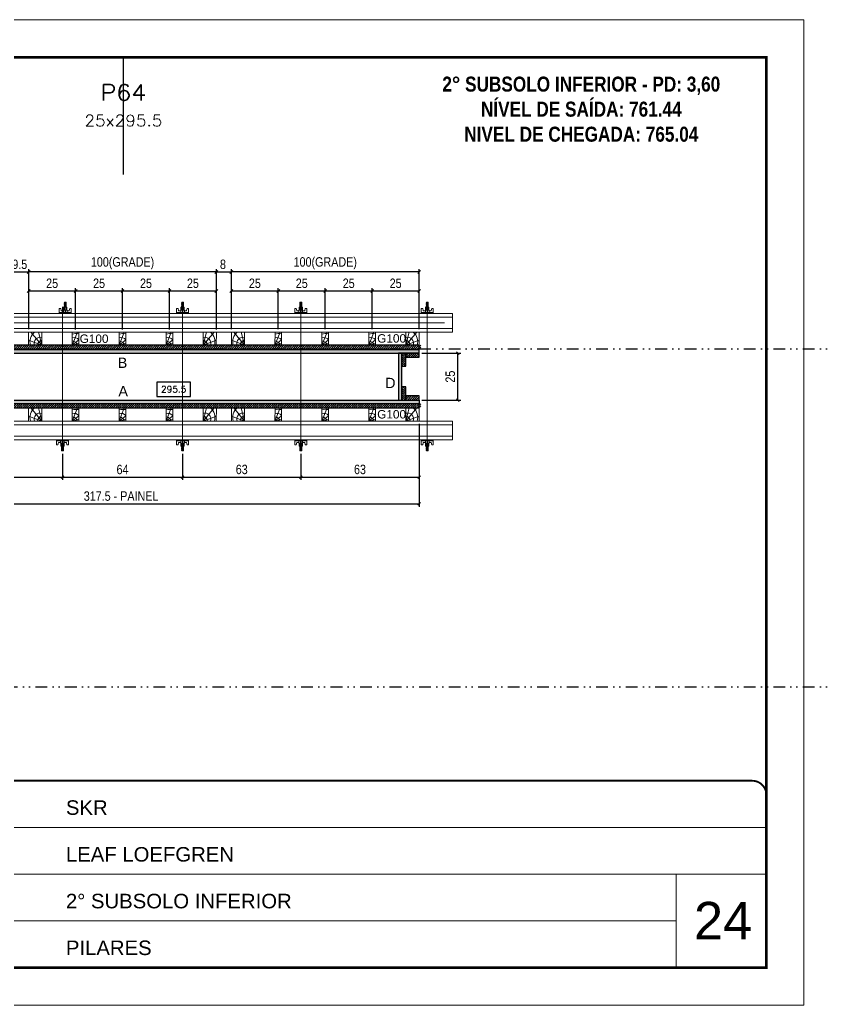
# Model space of a CAD drawing. Extents: x 13513 to 27878, y -21631 to 6985.
# Drawn here: x 19831 to 20691, y 192 to 1242 of the extents above; entities that cross this region are included whole.
import ezdxf
from ezdxf.enums import TextEntityAlignment as Align

# ---------------------------------------------------------------- set-up
doc = ezdxf.new("R2010")
doc.units = 0
for name, pattern in [('CONTINUO', [0]), ('DASHED', [0.75, 0.5, -0.25]), ('DIVIDE2', [0.625, 0.25, -0.125, 0, -0.125, 0, -0.125]), ('HIDDEN', [0.375, 0.25, -0.125])]:
    doc.linetypes.add(name, pattern=pattern)
for name, color, linetype, lineweight in [('CARIMBO', 255, 'Continuous', 9), ('Folhas', 255, 'Continuous', 9), ('Hachura', 251, 'Continuous', 9), ('Madeira', 126, 'Continuous', 18), ('Perfil Metálico', 224, 'Continuous', 18), ('SARRAFO DE PRESSAO', 251, 'DASHED', 9), ('Texto Seção', 7, 'Continuous', 15)]:
    doc.layers.add(name, color=color, linetype=linetype, lineweight=lineweight)
for name, color, linetype in [('CHAPA', 1, 'Continuous'), ('COTA', 241, 'Continuous'), ('NOMENCLATURA', 7, 'Continuous'), ('Nível', 160, 'Continuous'), ('SARRAFO', 251, 'Continuous'), ('Texto de Titulo', 7, 'Continuous'), ('Texto Qtd Sarr', 242, 'Continuous'), ('TEXTO_GERAL', 7, 'Continuous')]:
    doc.layers.add(name, color=color, linetype=linetype)
doc.styles.add('ARIAL', font='arial.ttf')
doc.styles.add('COTA TECNICA 2X', font='techl___.ttf', dxfattribs={"height": 10})
doc.styles.add('ROMANC', font='techb___.ttf', dxfattribs={"height": 2.5})
doc.styles.add('ROMANS', font='romans.shx')
doc.styles.add('SANSSERIF', font='sas_____.pfb')
doc.styles.add('Tecnologia', font='')
doc.styles.get('Tecnologia').set_extended_font_data('Forgotten Futurist')
doc.dimstyles.new('SECAO PILAR', dxfattribs={"dimtxt": 10, "dimasz": 3, "dimexe": 3, "dimexo": 3, "dimgap": 3, "dimtad": 1, "dimdec": 1, "dimlfac": 0.5, "dimzin": 12, "dimdsep": 46, "dimtxsty": 'COTA TECNICA 2X', "dimblk1": 'OBLIQUE', "dimblk2": 'OBLIQUE', "dimsah": 1, "dimcen": 0.9, "dimclrd": 256, "dimclre": 256, "dimclrt": 256, "dimadec": 1, "dimazin": 3, "dimtfac": 1, "dimtdec": 1, "dimtmove": 0, "dimatfit": 3, "dimfxl": 1, "dimtolj": 1, "dimtzin": 12, "dimarcsym": 0})
doc.dimstyles.new('SECÇÃO 2', dxfattribs={"dimtxt": 7, "dimasz": 6, "dimexe": 0.18, "dimexo": 2, "dimgap": -4, "dimtad": 3, "dimdec": 1, "dimlfac": 0.5, "dimzin": 12, "dimdsep": 46, "dimtxsty": 'ROMANS', "dimblk": 'ARCHTICK', "dimcen": 0.09, "dimse1": 1, "dimse2": 1, "dimsd1": 1, "dimsd2": 1, "dimclrd": 180, "dimclre": 5, "dimclrt": 1, "dimadec": 0, "dimazin": 3, "dimtfac": 1, "dimtdec": 1, "dimtofl": 0, "dimtmove": 0, "dimatfit": 3, "dimldrblk": 'ARCHTICK', "dimfxl": 1, "dimtolj": 1, "dimtzin": 0, "dimarcsym": 0})

# ---------------------------------------------------------------- blocks, each defined once
blk = doc.blocks.new('9999999999')
at = {"color": 30, "linetype": 'CONTINUO'}
for p, q in [((98564.6, 34230.2), (98564.6, 34429.4)), ((98564.6, 34379.6), (99584, 34379.6)), ((98564.6, 34329.8), (99488, 34329.8)), ((99584, 34329.8), (99488, 34329.8)), ((99488, 34329.8), (99488, 34230.2)), ((98564.6, 34280), (99488, 34280))]:
    blk.add_line(p, q, dxfattribs=at)
at = {"color": 30, "linetype": 'CONTINUO', "const_width": 2}
blk.add_lwpolyline([(99584, 34230.2), (99584, 34414.4, 0.414214), (99569, 34429.4), (98229, 34429.4, 0.414214), (98214, 34414.4), (98214, 34245.2, 0.414214), (98229, 34230.2), (99584, 34230.2)], format="xyb", dxfattribs=at)
at = {"layer": 'Folhas'}
blk.add_lwpolyline([(98139, 34190.2), (99624, 34190.2), (99624, 35240.2), (98139, 35240.2)], close=True, dxfattribs=at)
at = {"layer": 'Folhas', "color": 30, "const_width": 3}
blk.add_lwpolyline([(98214, 34230.2), (99584, 34230.2), (99584, 35200.2), (98214, 35200.2)], close=True, dxfattribs=at)
at = {"color": 7, "linetype": 'Continuous', "ltscale": 5, "style": 'ARIAL'}
for s, height, p in [('SKR', 15.48, (98837.7, 34393.1)), ('LEAF LOEFGREN', 15.483, (98837.7, 34343.3)), ('2° SUBSOLO INFERIOR', 15.483, (98837.7, 34293.5)), ('NOVA SISTEMAS CONSTRUTIVOS', 11.059, (98263.2, 34267.2)), ('PILARES', 15.48, (98837.7, 34243.7))]:
    blk.add_text(s, height=height, dxfattribs=at).set_placement(p)
at = {"layer": 'Folhas', "color": 7, "style": 'Tecnologia', "width": 1.5}
for s, p in [('CLIENTE:', (98573.7, 34397.2)), ('OBRA:', (98573.7, 34347.3)), ('PAVIMENTO:', (98573.7, 34297.5)), ('PROJETO:', (98573.7, 34247.7))]:
    blk.add_text(s, height=14, dxfattribs=at).set_placement(p)
blk = doc.blocks.new('*D1558')
at = {"layer": 'COTA', "color": 180, "lineweight": -2, "transparency": 16777216}
for p, q in [((20013.5, 855.6), (19977.5, 855.6)), ((19977.5, 855.6), (19977.5, 840.6)), ((20013.5, 840.6), (20013.5, 855.6)), ((19977.5, 840.6), (20013.5, 840.6))]:
    blk.add_line(p, q, dxfattribs=at)
at = {"layer": 'Defpoints', "color": 0, "transparency": 16777216}
for p in [(19644, 836.6), (20235, 836.6), (20235, 836.6)]:
    blk.add_point(p, dxfattribs=at)
at = {"layer": 'COTA', "color": 1, "transparency": 16777216, "insert": (19995.5, 848.1), "char_height": 7, "attachment_point": 5, "style": 'ROMANS'}
blk.add_mtext('\\A1;295.5', dxfattribs=at)
blk = doc.blocks.new('_ArchTick')
at = {"color": 0, "linetype": 'ByBlock', "const_width": 0.15}
blk.add_lwpolyline([(-0.5, -0.5), (0.5, 0.5)], dxfattribs=at)
blk = doc.blocks.new('_Oblique')
at = {"color": 0, "linetype": 'ByBlock', "lineweight": -2}
blk.add_line((-0.5, -0.5), (0.5, 0.5), dxfattribs=at)
blk = doc.blocks.new('*D1559')
at = {"layer": 'COTA', "lineweight": -2, "transparency": 16777216}
for p, q in [((19622, 811.2), (19622, 723)), ((20257, 811.2), (20257, 723)), ((19622, 726), (20257, 726))]:
    blk.add_line(p, q, dxfattribs=at)
at = {"layer": 'Defpoints', "color": 0, "transparency": 16777216}
for p in [(19622, 814.2), (20257, 814.2), (20257, 726)]:
    blk.add_point(p, dxfattribs=at)
at = {"layer": 'COTA', "lineweight": -2, "transparency": 16777216, "xscale": 3, "yscale": 3, "zscale": 3, "rotation": 180}
blk.add_blockref('_Oblique', (19622, 726), dxfattribs=at)
at = {"layer": 'COTA', "lineweight": -2, "transparency": 16777216, "xscale": 3, "yscale": 3, "zscale": 3}
blk.add_blockref('_Oblique', (20257, 726), dxfattribs=at)
at = {"layer": 'COTA', "transparency": 16777216, "insert": (19939.5, 734.3), "char_height": 10, "attachment_point": 5, "style": 'COTA TECNICA 2X'}
blk.add_mtext('\\A1;317.5 - PAINEL', dxfattribs=at)
blk = doc.blocks.new('*D1561')
at = {"layer": 'COTA', "lineweight": -2, "transparency": 16777216}
for p, q in [((20257, 811.2), (20257, 751.5)), ((20131, 779.4), (20131, 751.5)), ((20131, 754.5), (20257, 754.5))]:
    blk.add_line(p, q, dxfattribs=at)
at = {"layer": 'Defpoints', "color": 0, "transparency": 16777216}
for p in [(20257, 814.2), (20131, 782.4), (20257, 754.5)]:
    blk.add_point(p, dxfattribs=at)
at = {"layer": 'COTA', "lineweight": -2, "transparency": 16777216, "xscale": 3, "yscale": 3, "zscale": 3, "rotation": 180}
blk.add_blockref('_Oblique', (20131, 754.5), dxfattribs=at)
at = {"layer": 'COTA', "lineweight": -2, "transparency": 16777216, "xscale": 3, "yscale": 3, "zscale": 3}
blk.add_blockref('_Oblique', (20257, 754.5), dxfattribs=at)
at = {"layer": 'COTA', "transparency": 16777216, "insert": (20194, 762.7), "char_height": 10, "attachment_point": 5, "style": 'COTA TECNICA 2X'}
blk.add_mtext('\\A1;63', dxfattribs=at)
blk = doc.blocks.new('*D1567')
at = {"layer": 'COTA', "lineweight": -2, "transparency": 16777216}
for p, q in [((20260, 886.6), (20301.3, 886.6)), ((20298.3, 836.6), (20298.3, 886.6)), ((20260, 836.6), (20301.3, 836.6))]:
    blk.add_line(p, q, dxfattribs=at)
at = {"layer": 'Defpoints', "color": 0, "transparency": 16777216}
for p in [(20257, 886.6), (20298.3, 886.6), (20257, 836.6)]:
    blk.add_point(p, dxfattribs=at)
at = {"layer": 'COTA', "lineweight": -2, "transparency": 16777216, "xscale": 3, "yscale": 3, "zscale": 3}
for p, rotation in [((20298.3, 886.6), 90), ((20298.3, 836.6), 270)]:
    blk.add_blockref('_Oblique', p, dxfattribs=dict(at, rotation=rotation))
at = {"layer": 'COTA', "transparency": 16777216, "insert": (20290.2, 861.6), "char_height": 10, "attachment_point": 5, "rotation": 90, "style": 'COTA TECNICA 2X'}
blk.add_mtext('\\A1;25', dxfattribs=at)
blk = doc.blocks.new('C')
at = {"layer": 'Hachura', "color": 0}
for p, q in [((0, 3.22), (0, -3.22)), ((0.45, 3.22), (0, 3.22)), ((0.46, 3.16), (0, 3.16)), ((0.46, 3.05), (0, 3.05)), ((0.46, 2.88), (0, 2.88)), ((0, 2.75), (0, -1.16)), ((0.46, 2.65), (0, 2.65)), ((0.46, 2.23), (0, 2.23)), ((0.46, 1.51), (0, 1.51)), ((0.39, 0.49), (0.17, 0.49)), ((0.45, -3.23), (0.45, 3.22)), ((0.45, 3.22), (2.58, 3.22)), ((1.74, 0.97), (0.45, 0.97)), ((1.45, 0.1), (0.45, 0.1)), ((1.35, 1.94), (1.35, 0.96)), ((2.58, 2.39), (1.47, 2.09)), ((1.74, -0.97), (1.74, 0.97)), ((1.74, 0.97), (1.74, 0.84)), ((1.74, 0.97), (1.74, 0.84)), ((1.74, 0.84), (3.35, 0.84)), ((3.35, 0.45), (1.74, 0.45)), ((2.58, 3.22), (2.58, 2.39)), ((3.32, 0.84), (3.32, -0.84)), ((3.35, 0.84), (3.35, -0.84)), ((3.68, 0.45), (3.35, 0.45)), ((3.84, -0.52), (3.35, 0.45)), ((3.35, 0.06), (3.67, -0.57)), ((3.68, 0.45), (4.16, -0.52)), ((3.72, 0.5), (4.25, -0.57)), ((4.37, -0.55), (3.83, 0.53)), ((4.15, 0.45), (3.93, 0.45)), ((4.42, -0.52), (3.93, 0.45)), ((4.15, 0.45), (4.26, 0.45)), ((4.26, 0.45), (4.74, -0.52)), ((4.3, 0.5), (4.83, -0.57)), ((4.95, -0.55), (4.41, 0.53)), ((4.51, 0.45), (4.84, 0.45)), ((5, -0.52), (4.51, 0.45)), ((4.84, 0.45), (5.32, -0.52)), ((4.88, 0.5), (5.41, -0.57)), ((5.53, -0.55), (4.99, 0.53)), ((5.58, -0.52), (5.09, 0.45)), ((5.42, 0.45), (5.09, 0.45)), ((5.58, -0.52), (5.09, 0.45)), ((5.42, 0.45), (5.74, -0.19)), ((5.46, 0.5), (5.74, -0.07)), ((5.74, 0.19), (5.57, 0.53)), ((5.74, 0.32), (5.68, 0.45)), ((5.68, 0.45), (5.74, 0.45)), ((5.74, 0.45), (5.9, 0.29)), ((5.74, 0.45), (5.74, -0.52)), ((5.9, -0.36), (5.9, 0.29)), ((0.45, 0), (0, 0)), ((0.46, -1.52), (0, -1.52)), ((0.46, -2.23), (0, -2.23)), ((0.46, -2.65), (0, -2.65)), ((0.46, -2.88), (0, -2.88)), ((0.46, -3.05), (0, -3.05)), ((0.46, -3.16), (0, -3.16)), ((0, -3.22), (2.57, -3.22)), ((0.08, -0.48), (0.29, -0.48)), ((0.29, -0.48), (0.4, -0.48)), ((0.45, 0), (0.45, -0.97)), ((0.45, -0.16), (1.45, -0.16)), ((0.45, -0.65), (0.45, -0.32)), ((0.45, -3.23), (0.45, -0.65)), ((0.45, -0.97), (1.74, -0.97)), ((1.35, -1.94), (1.35, -0.97)), ((2.58, -2.39), (1.47, -2.1)), ((3.35, -0.32), (1.74, -0.32)), ((3.35, -0.84), (1.74, -0.84)), ((2.58, -3.23), (2.58, -2.39)), ((3.35, -0.07), (3.58, -0.52)), ((3.35, -0.52), (3.58, -0.52)), ((3.84, -0.52), (4.16, -0.52)), ((4.42, -0.52), (4.74, -0.52)), ((4.63, -0.52), (4.74, -0.52)), ((5, -0.52), (5.32, -0.52)), ((5.58, -0.52), (5.74, -0.52)), ((5.74, -0.52), (5.9, -0.36)), ((5.74, -0.52), (5.74, -0.52))]:
    blk.add_line(p, q, dxfattribs=at)
for centre, radius, start, end in [((1.52, 1.94), 0.161, 104.7436, 180), ((1.44, -0.03), 0.129, 272.695, 87.305), ((3.81, 0.39), 0.143, 25.5688, 154.4312), ((4.39, 0.39), 0.143, 25.5688, 154.4312), ((4.97, 0.39), 0.143, 25.5688, 154.4312), ((5.55, 0.39), 0.143, 25.5688, 154.4312), ((0.17, -0.37), 0.174, 221.744, 317.8592), ((1.52, -1.94), 0.161, 180, 255.2564), ((3.71, -0.4), 0.174, 222.1408, 318.256), ((4.29, -0.4), 0.174, 222.1408, 318.256), ((4.87, -0.4), 0.174, 222.1408, 318.256), ((5.45, -0.4), 0.174, 222.1408, 318.256), ((5.61, -0.4), 0.174, 317.8592, 318.256)]:
    blk.add_arc(centre, radius, start, end, dxfattribs=at)
blk = doc.blocks.new('*D1568')
at = {"layer": 'COTA', "lineweight": -2, "transparency": 16777216}
for p, q in [((19750, 779.4), (19750, 751.5)), ((19877, 779.4), (19877, 751.5)), ((19750, 754.5), (19877, 754.5))]:
    blk.add_line(p, q, dxfattribs=at)
at = {"layer": 'Defpoints', "color": 0, "transparency": 16777216}
for p in [(19750, 782.4), (19877, 782.4), (19877, 754.5)]:
    blk.add_point(p, dxfattribs=at)
at = {"layer": 'COTA', "lineweight": -2, "transparency": 16777216, "xscale": 3, "yscale": 3, "zscale": 3, "rotation": 180}
blk.add_blockref('_Oblique', (19750, 754.5), dxfattribs=at)
at = {"layer": 'COTA', "lineweight": -2, "transparency": 16777216, "xscale": 3, "yscale": 3, "zscale": 3}
blk.add_blockref('_Oblique', (19877, 754.5), dxfattribs=at)
at = {"layer": 'COTA', "transparency": 16777216, "insert": (19813.5, 762.7), "char_height": 10, "attachment_point": 5, "style": 'COTA TECNICA 2X'}
blk.add_mtext('\\A1;63.5', dxfattribs=at)
blk = doc.blocks.new('PONTALETE')
at = {"layer": 'Madeira'}
for q in [(2.71, 7), (7, 5.76), (7, 1.74)]:
    blk.add_line((0, 0), q, dxfattribs=at)
blk.add_lwpolyline([(0, 0), (7, 0), (7, 7), (0, 7)], close=True, dxfattribs=at)
for centre, radius, start, end in [((2.04, 0.06), 6.23, 37.2818, 109.0913), ((1.09, 0.9), 3.19, 343.603, 109.9847), ((-0.21, -0.78), 3.09, 14.6322, 86.0383)]:
    blk.add_arc(centre, radius, start, end, dxfattribs=at)
blk = doc.blocks.new('MEIO PONTALETE')
at = {"layer": 'Madeira'}
for q in [(2.71, 7), (3.5, 2.88), (3.5, 0.87)]:
    blk.add_line((0, 0), q, dxfattribs=at)
blk.add_lwpolyline([(0, 0), (3.5, 0), (3.5, 7), (0, 7)], close=True, dxfattribs=at)
for centre, radius, start, end in [((2.04, 0.06), 6.23, 76.4499, 109.0913), ((1.09, 0.9), 3.19, 40.9063, 109.9847), ((-0.21, -0.78), 3.09, 14.6322, 86.0383)]:
    blk.add_arc(centre, radius, start, end, dxfattribs=at)
blk = doc.blocks.new('*D1545')
at = {"layer": 'COTA', "lineweight": -2, "transparency": 16777216}
for p, q in [((19821.9, 911.9), (19821.9, 976.1)), ((19821.9, 973.1), (19841, 973.1)), ((19841, 912), (19841, 976.1))]:
    blk.add_line(p, q, dxfattribs=at)
at = {"layer": 'Defpoints', "color": 0, "transparency": 16777216}
for p in [(19841, 973.1), (19821.9, 908.9), (19841, 909)]:
    blk.add_point(p, dxfattribs=at)
at = {"layer": 'COTA', "lineweight": -2, "transparency": 16777216, "xscale": 3, "yscale": 3, "zscale": 3, "rotation": 180}
blk.add_blockref('_Oblique', (19821.9, 973.1), dxfattribs=at)
at = {"layer": 'COTA', "lineweight": -2, "transparency": 16777216, "xscale": 3, "yscale": 3, "zscale": 3}
blk.add_blockref('_Oblique', (19841, 973.1), dxfattribs=at)
at = {"layer": 'COTA', "transparency": 16777216, "insert": (19831.5, 981.2), "char_height": 10, "attachment_point": 5, "style": 'COTA TECNICA 2X'}
blk.add_mtext('\\A1;9.5', dxfattribs=at)
blk = doc.blocks.new('*D1546')
at = {"layer": 'COTA', "lineweight": -2, "transparency": 16777216}
for p, q in [((19841, 912), (19841, 955.9)), ((19891, 911.9), (19891, 955.9)), ((19841, 952.9), (19891, 952.9))]:
    blk.add_line(p, q, dxfattribs=at)
at = {"layer": 'Defpoints', "color": 0, "transparency": 16777216}
for p in [(19891, 952.9), (19841, 909), (19891, 908.9)]:
    blk.add_point(p, dxfattribs=at)
at = {"layer": 'COTA', "lineweight": -2, "transparency": 16777216, "xscale": 3, "yscale": 3, "zscale": 3, "rotation": 180}
blk.add_blockref('_Oblique', (19841, 952.9), dxfattribs=at)
at = {"layer": 'COTA', "lineweight": -2, "transparency": 16777216, "xscale": 3, "yscale": 3, "zscale": 3}
blk.add_blockref('_Oblique', (19891, 952.9), dxfattribs=at)
at = {"layer": 'COTA', "transparency": 16777216, "insert": (19866, 961), "char_height": 10, "attachment_point": 5, "style": 'COTA TECNICA 2X'}
blk.add_mtext('\\A1;25', dxfattribs=at)
blk = doc.blocks.new('*D1547')
at = {"layer": 'COTA', "lineweight": -2, "transparency": 16777216}
for p, q in [((19841, 912), (19841, 976.1)), ((20041, 973.1), (19841, 973.1)), ((20041, 911.9), (20041, 976.1))]:
    blk.add_line(p, q, dxfattribs=at)
at = {"layer": 'Defpoints', "color": 0, "transparency": 16777216}
for p in [(19841, 973.1), (19841, 909), (20041, 908.9)]:
    blk.add_point(p, dxfattribs=at)
at = {"layer": 'COTA', "lineweight": -2, "transparency": 16777216, "xscale": 3, "yscale": 3, "zscale": 3, "rotation": 180}
blk.add_blockref('_Oblique', (19841, 973.1), dxfattribs=at)
at = {"layer": 'COTA', "lineweight": -2, "transparency": 16777216, "xscale": 3, "yscale": 3, "zscale": 3}
blk.add_blockref('_Oblique', (20041, 973.1), dxfattribs=at)
at = {"layer": 'COTA', "transparency": 16777216, "insert": (19941, 982.3), "char_height": 10, "attachment_point": 5, "style": 'COTA TECNICA 2X'}
blk.add_mtext('\\A1;100(GRADE)', dxfattribs=at)
blk = doc.blocks.new('*D1548')
at = {"layer": 'COTA', "lineweight": -2, "transparency": 16777216}
for p, q in [((19891, 911.9), (19891, 955.9)), ((19941, 911.9), (19941, 955.9)), ((19891, 952.9), (19941, 952.9))]:
    blk.add_line(p, q, dxfattribs=at)
at = {"layer": 'Defpoints', "color": 0, "transparency": 16777216}
for p in [(19941, 952.9), (19891, 908.9), (19941, 908.9)]:
    blk.add_point(p, dxfattribs=at)
at = {"layer": 'COTA', "lineweight": -2, "transparency": 16777216, "xscale": 3, "yscale": 3, "zscale": 3, "rotation": 180}
blk.add_blockref('_Oblique', (19891, 952.9), dxfattribs=at)
at = {"layer": 'COTA', "lineweight": -2, "transparency": 16777216, "xscale": 3, "yscale": 3, "zscale": 3}
blk.add_blockref('_Oblique', (19941, 952.9), dxfattribs=at)
at = {"layer": 'COTA', "transparency": 16777216, "insert": (19916, 961), "char_height": 10, "attachment_point": 5, "style": 'COTA TECNICA 2X'}
blk.add_mtext('\\A1;25', dxfattribs=at)
blk = doc.blocks.new('*D1549')
at = {"layer": 'COTA', "lineweight": -2, "transparency": 16777216}
for p, q in [((19941, 911.9), (19941, 955.9)), ((19991, 911.9), (19991, 955.9)), ((19941, 952.9), (19991, 952.9))]:
    blk.add_line(p, q, dxfattribs=at)
at = {"layer": 'Defpoints', "color": 0, "transparency": 16777216}
for p in [(19991, 952.9), (19941, 908.9), (19991, 908.9)]:
    blk.add_point(p, dxfattribs=at)
at = {"layer": 'COTA', "lineweight": -2, "transparency": 16777216, "xscale": 3, "yscale": 3, "zscale": 3, "rotation": 180}
blk.add_blockref('_Oblique', (19941, 952.9), dxfattribs=at)
at = {"layer": 'COTA', "lineweight": -2, "transparency": 16777216, "xscale": 3, "yscale": 3, "zscale": 3}
blk.add_blockref('_Oblique', (19991, 952.9), dxfattribs=at)
at = {"layer": 'COTA', "transparency": 16777216, "insert": (19966, 961), "char_height": 10, "attachment_point": 5, "style": 'COTA TECNICA 2X'}
blk.add_mtext('\\A1;25', dxfattribs=at)
blk = doc.blocks.new('*D1550')
at = {"layer": 'COTA', "lineweight": -2, "transparency": 16777216}
for p, q in [((19991, 911.9), (19991, 955.9)), ((20041, 911.9), (20041, 955.9)), ((19991, 952.9), (20041, 952.9))]:
    blk.add_line(p, q, dxfattribs=at)
at = {"layer": 'Defpoints', "color": 0, "transparency": 16777216}
for p in [(20041, 952.9), (19991, 908.9), (20041, 908.9)]:
    blk.add_point(p, dxfattribs=at)
at = {"layer": 'COTA', "lineweight": -2, "transparency": 16777216, "xscale": 3, "yscale": 3, "zscale": 3, "rotation": 180}
blk.add_blockref('_Oblique', (19991, 952.9), dxfattribs=at)
at = {"layer": 'COTA', "lineweight": -2, "transparency": 16777216, "xscale": 3, "yscale": 3, "zscale": 3}
blk.add_blockref('_Oblique', (20041, 952.9), dxfattribs=at)
at = {"layer": 'COTA', "transparency": 16777216, "insert": (20016, 961), "char_height": 10, "attachment_point": 5, "style": 'COTA TECNICA 2X'}
blk.add_mtext('\\A1;25', dxfattribs=at)
blk = doc.blocks.new('*D1551')
at = {"layer": 'COTA', "lineweight": -2, "transparency": 16777216}
for p, q in [((20041, 911.9), (20041, 976.1)), ((20041, 973.1), (20057, 973.1)), ((20057, 912), (20057, 976.1))]:
    blk.add_line(p, q, dxfattribs=at)
at = {"layer": 'Defpoints', "color": 0, "transparency": 16777216}
for p in [(20057, 973.1), (20041, 908.9), (20057, 909)]:
    blk.add_point(p, dxfattribs=at)
at = {"layer": 'COTA', "lineweight": -2, "transparency": 16777216, "xscale": 3, "yscale": 3, "zscale": 3, "rotation": 180}
blk.add_blockref('_Oblique', (20041, 973.1), dxfattribs=at)
at = {"layer": 'COTA', "lineweight": -2, "transparency": 16777216, "xscale": 3, "yscale": 3, "zscale": 3}
blk.add_blockref('_Oblique', (20057, 973.1), dxfattribs=at)
at = {"layer": 'COTA', "transparency": 16777216, "insert": (20048, 981.2), "char_height": 10, "attachment_point": 5, "style": 'COTA TECNICA 2X'}
blk.add_mtext('\\A1;8', dxfattribs=at)
blk = doc.blocks.new('*D1552')
at = {"layer": 'COTA', "lineweight": -2, "transparency": 16777216}
for p, q in [((20057, 912), (20057, 955.9)), ((20107, 912), (20107, 955.9)), ((20057, 952.9), (20107, 952.9))]:
    blk.add_line(p, q, dxfattribs=at)
at = {"layer": 'Defpoints', "color": 0, "transparency": 16777216}
for p in [(20107, 952.9), (20057, 909), (20107, 909)]:
    blk.add_point(p, dxfattribs=at)
at = {"layer": 'COTA', "lineweight": -2, "transparency": 16777216, "xscale": 3, "yscale": 3, "zscale": 3, "rotation": 180}
blk.add_blockref('_Oblique', (20057, 952.9), dxfattribs=at)
at = {"layer": 'COTA', "lineweight": -2, "transparency": 16777216, "xscale": 3, "yscale": 3, "zscale": 3}
blk.add_blockref('_Oblique', (20107, 952.9), dxfattribs=at)
at = {"layer": 'COTA', "transparency": 16777216, "insert": (20082, 961), "char_height": 10, "attachment_point": 5, "style": 'COTA TECNICA 2X'}
blk.add_mtext('\\A1;25', dxfattribs=at)
blk = doc.blocks.new('*D1553')
at = {"layer": 'COTA', "lineweight": -2, "transparency": 16777216}
for p, q in [((20057, 912), (20057, 976.1)), ((20257, 973.1), (20057, 973.1)), ((20257, 912), (20257, 976.1))]:
    blk.add_line(p, q, dxfattribs=at)
at = {"layer": 'Defpoints', "color": 0, "transparency": 16777216}
for p in [(20057, 973.1), (20057, 909), (20257, 909)]:
    blk.add_point(p, dxfattribs=at)
at = {"layer": 'COTA', "lineweight": -2, "transparency": 16777216, "xscale": 3, "yscale": 3, "zscale": 3, "rotation": 180}
blk.add_blockref('_Oblique', (20057, 973.1), dxfattribs=at)
at = {"layer": 'COTA', "lineweight": -2, "transparency": 16777216, "xscale": 3, "yscale": 3, "zscale": 3}
blk.add_blockref('_Oblique', (20257, 973.1), dxfattribs=at)
at = {"layer": 'COTA', "transparency": 16777216, "insert": (20157, 982.3), "char_height": 10, "attachment_point": 5, "style": 'COTA TECNICA 2X'}
blk.add_mtext('\\A1;100(GRADE)', dxfattribs=at)
blk = doc.blocks.new('*D1554')
at = {"layer": 'COTA', "lineweight": -2, "transparency": 16777216}
for p, q in [((20107, 912), (20107, 955.9)), ((20157, 912), (20157, 955.9)), ((20107, 952.9), (20157, 952.9))]:
    blk.add_line(p, q, dxfattribs=at)
at = {"layer": 'Defpoints', "color": 0, "transparency": 16777216}
for p in [(20157, 952.9), (20107, 909), (20157, 909)]:
    blk.add_point(p, dxfattribs=at)
at = {"layer": 'COTA', "lineweight": -2, "transparency": 16777216, "xscale": 3, "yscale": 3, "zscale": 3, "rotation": 180}
blk.add_blockref('_Oblique', (20107, 952.9), dxfattribs=at)
at = {"layer": 'COTA', "lineweight": -2, "transparency": 16777216, "xscale": 3, "yscale": 3, "zscale": 3}
blk.add_blockref('_Oblique', (20157, 952.9), dxfattribs=at)
at = {"layer": 'COTA', "transparency": 16777216, "insert": (20132, 961), "char_height": 10, "attachment_point": 5, "style": 'COTA TECNICA 2X'}
blk.add_mtext('\\A1;25', dxfattribs=at)
blk = doc.blocks.new('*D1555')
at = {"layer": 'COTA', "lineweight": -2, "transparency": 16777216}
for p, q in [((20157, 912), (20157, 955.9)), ((20207, 912), (20207, 955.9)), ((20157, 952.9), (20207, 952.9))]:
    blk.add_line(p, q, dxfattribs=at)
at = {"layer": 'Defpoints', "color": 0, "transparency": 16777216}
for p in [(20207, 952.9), (20157, 909), (20207, 909)]:
    blk.add_point(p, dxfattribs=at)
at = {"layer": 'COTA', "lineweight": -2, "transparency": 16777216, "xscale": 3, "yscale": 3, "zscale": 3, "rotation": 180}
blk.add_blockref('_Oblique', (20157, 952.9), dxfattribs=at)
at = {"layer": 'COTA', "lineweight": -2, "transparency": 16777216, "xscale": 3, "yscale": 3, "zscale": 3}
blk.add_blockref('_Oblique', (20207, 952.9), dxfattribs=at)
at = {"layer": 'COTA', "transparency": 16777216, "insert": (20182, 961), "char_height": 10, "attachment_point": 5, "style": 'COTA TECNICA 2X'}
blk.add_mtext('\\A1;25', dxfattribs=at)
blk = doc.blocks.new('*D1556')
at = {"layer": 'COTA', "lineweight": -2, "transparency": 16777216}
for p, q in [((20207, 912), (20207, 955.9)), ((20257, 912), (20257, 955.9)), ((20207, 952.9), (20257, 952.9))]:
    blk.add_line(p, q, dxfattribs=at)
at = {"layer": 'Defpoints', "color": 0, "transparency": 16777216}
for p in [(20257, 952.9), (20207, 909), (20257, 909)]:
    blk.add_point(p, dxfattribs=at)
at = {"layer": 'COTA', "lineweight": -2, "transparency": 16777216, "xscale": 3, "yscale": 3, "zscale": 3, "rotation": 180}
blk.add_blockref('_Oblique', (20207, 952.9), dxfattribs=at)
at = {"layer": 'COTA', "lineweight": -2, "transparency": 16777216, "xscale": 3, "yscale": 3, "zscale": 3}
blk.add_blockref('_Oblique', (20257, 952.9), dxfattribs=at)
at = {"layer": 'COTA', "transparency": 16777216, "insert": (20232, 961), "char_height": 10, "attachment_point": 5, "style": 'COTA TECNICA 2X'}
blk.add_mtext('\\A1;25', dxfattribs=at)
blk = doc.blocks.new('*D1565')
at = {"layer": 'COTA', "lineweight": -2, "transparency": 16777216}
for p, q in [((19877, 779.4), (19877, 751.5)), ((20005, 779.4), (20005, 751.5)), ((19877, 754.5), (20005, 754.5))]:
    blk.add_line(p, q, dxfattribs=at)
at = {"layer": 'Defpoints', "color": 0, "transparency": 16777216}
for p in [(19877, 782.4), (20005, 782.4), (20005, 754.5)]:
    blk.add_point(p, dxfattribs=at)
at = {"layer": 'COTA', "lineweight": -2, "transparency": 16777216, "xscale": 3, "yscale": 3, "zscale": 3, "rotation": 180}
blk.add_blockref('_Oblique', (19877, 754.5), dxfattribs=at)
at = {"layer": 'COTA', "lineweight": -2, "transparency": 16777216, "xscale": 3, "yscale": 3, "zscale": 3}
blk.add_blockref('_Oblique', (20005, 754.5), dxfattribs=at)
at = {"layer": 'COTA', "transparency": 16777216, "insert": (19941, 762.6), "char_height": 10, "attachment_point": 5, "style": 'COTA TECNICA 2X'}
blk.add_mtext('\\A1;64', dxfattribs=at)
blk = doc.blocks.new('*D1566')
at = {"layer": 'COTA', "lineweight": -2, "transparency": 16777216}
for p, q in [((20005, 779.4), (20005, 751.5)), ((20131, 779.4), (20131, 751.5)), ((20005, 754.5), (20131, 754.5))]:
    blk.add_line(p, q, dxfattribs=at)
at = {"layer": 'Defpoints', "color": 0, "transparency": 16777216}
for p in [(20005, 782.4), (20131, 782.4), (20131, 754.5)]:
    blk.add_point(p, dxfattribs=at)
at = {"layer": 'COTA', "lineweight": -2, "transparency": 16777216, "xscale": 3, "yscale": 3, "zscale": 3, "rotation": 180}
blk.add_blockref('_Oblique', (20005, 754.5), dxfattribs=at)
at = {"layer": 'COTA', "lineweight": -2, "transparency": 16777216, "xscale": 3, "yscale": 3, "zscale": 3}
blk.add_blockref('_Oblique', (20131, 754.5), dxfattribs=at)
at = {"layer": 'COTA', "transparency": 16777216, "insert": (20068, 762.7), "char_height": 10, "attachment_point": 5, "style": 'COTA TECNICA 2X'}
blk.add_mtext('\\A1;63', dxfattribs=at)
blk = doc.blocks.new('titulo1')
at = {"layer": 'Defpoints', "color": 252, "linetype": 'HIDDEN', "ltscale": 2}
blk.add_line((0, 0), (0, 125), dxfattribs=at)
at = {"layer": 'Defpoints', "style": 'ROMANS', "oblique": 15}
blk.add_attdef('FOLHA', text='', height=10, dxfattribs=at).set_placement((0, 15.6), align=Align.MIDDLE_CENTER)
at = {"layer": 'Texto Qtd Sarr', "color": 3, "style": 'ROMANS', "oblique": 15}
for tag, height, p in [('TITULO', 17, (0, 71.4)), ('SEÇÃO', 12, (0, 41.5))]:
    blk.add_attdef(tag, text='', height=height, dxfattribs=at).set_placement(p, align=Align.MIDDLE_CENTER)

msp = doc.modelspace()

# ---------------------------------------------------------------- hatches: boundary and pattern name
at = {"layer": 'Hachura'}
h = msp.add_hatch(dxfattribs=at)
h.set_pattern_fill('ANSI31', color=256, scale=0.5, angle=180, style=0)
h.set_pattern_definition([(225, (10499.0154, -22034.4084), (1.12253202, -1.12253202), [])])
h.paths.add_polyline_path([(20258.95, 895), (20258.97, 890.6), (19622.97, 890.6), (19622.97, 895)])
h = msp.add_hatch(color=256, dxfattribs=at)
h.dxf.hatch_style = 1
h.paths.add_polyline_path([(20256.97, 886.6), (20256.97, 890.6), (19621.97, 890.6), (19621.97, 886.6)])
h = msp.add_hatch(color=256, dxfattribs=at)
h.dxf.hatch_style = 1
h.paths.add_polyline_path([(20234.97, 836.6), (20238.57, 836.6), (20238.57, 886.6), (20234.97, 886.6)])
h = msp.add_hatch(dxfattribs=at)
h.set_pattern_fill('ANSI31', color=256, scale=0.5, angle=270, style=0)
h.set_pattern_definition([(315, (43134.3754, -8616.3521), (1.12253202, 1.12253202), [])])
h.paths.add_polyline_path([(20242.97, 872.6), (20238.57, 872.6), (20238.57, 886.6), (20242.97, 886.6)])
h = msp.add_hatch(dxfattribs=at)
h.set_pattern_fill('ANSI31', color=256, scale=0.5, angle=180, style=0)
h.set_pattern_definition([(225, (11119.0154, -22042.8084), (1.12253202, -1.12253202), [])])
h.paths.add_polyline_path([(20256.97, 886.6), (20256.97, 882.2), (20242.97, 882.2), (20242.97, 886.6)])
h = msp.add_hatch(dxfattribs=at)
h.set_pattern_fill('ANSI31', color=256, scale=0.5, angle=270, style=0)
h.set_pattern_definition([(315, (43134.3754, -8652.3521), (1.12253202, 1.12253202), [])])
h.paths.add_polyline_path([(20242.97, 836.6), (20238.57, 836.6), (20238.57, 850.6), (20242.97, 850.6)])
h = msp.add_hatch(dxfattribs=at)
h.set_pattern_fill('ANSI31', color=256, scale=0.5, angle=180, style=0)
h.set_pattern_definition([(225, (10754.0154, -22054.8084), (1.12253202, -1.12253202), [])])
h.paths.add_polyline_path([(20242.97, 836.6), (20242.97, 841), (20256.97, 841), (20256.97, 836.6)])
h = msp.add_hatch(color=256, dxfattribs=at)
h.dxf.hatch_style = 1
h.paths.add_polyline_path([(20256.97, 836.6), (20256.97, 832.6), (19621.97, 832.6), (19621.97, 836.6)])
h = msp.add_hatch(dxfattribs=at)
h.set_pattern_fill('ANSI31', color=256, scale=0.5, angle=180, style=0)
h.set_pattern_definition([(225, (10499.0154, -22096.8084), (1.12253202, -1.12253202), [])])
h.paths.add_polyline_path([(20258.95, 832.6), (20258.97, 828.2), (19622.97, 828.2), (19622.97, 832.6)])

# ---------------------------------------------------------------- linework, layer by layer
at = {"layer": 'CHAPA'}
for points in [[(20256.97, 886.6), (20256.97, 890.6), (19621.97, 890.6), (19621.97, 886.6)], [(20234.97, 836.6), (20238.57, 836.6), (20238.57, 886.6), (20234.97, 886.6)], [(20256.97, 836.6), (20256.97, 832.6), (19621.97, 832.6), (19621.97, 836.6)]]:
    msp.add_lwpolyline(points, close=True, dxfattribs=at)
at = {"layer": 'Hachura'}
for p, q in [((19876.97, 783.43), (19876.97, 935.97)), ((20004.97, 783.43), (20004.97, 935.97)), ((20130.97, 783.43), (20130.97, 935.97)), ((20265.66, 783.43), (20265.66, 935.97)), ((19591.48, 919), (20284, 919.02))]:
    msp.add_line(p, q, dxfattribs=at)
at = {"layer": 'Madeira'}
for points in [[(19840.96, 894.99), (19840.97, 908.99), (20040.96, 908.98), (20040.95, 894.98)], [(20056.96, 895), (20056.97, 909), (20256.97, 909), (20256.95, 895)], [(19840.96, 814.2), (19840.97, 828.2), (20040.96, 828.2), (20040.95, 814.2)], [(20056.96, 814.22), (20056.97, 828.22), (20256.97, 828.21), (20256.95, 814.21)]]:
    msp.add_lwpolyline(points, close=True, dxfattribs=at)
at = {"layer": 'Nível', "color": 4, "linetype": 'DIVIDE2', "ltscale": 50}
for p, q in [((13526.77, 891.13), (21431.15, 891.13)), ((13526.77, 531.13), (21531.15, 531.13))]:
    msp.add_line(p, q, dxfattribs=at)
at = {"layer": 'Perfil Metálico'}
for p, q in [((20292.69, 924.94), (19586.25, 924.94)), ((20292.69, 912.94), (19586.25, 912.94)), ((20292.69, 810.2), (19586.25, 810.2)), ((20292.69, 798.2), (19586.25, 798.2))]:
    msp.add_line(p, q, dxfattribs=at)
for points in [[(20292.69, 909), (20292.69, 929), (19586.25, 928.94), (19586.25, 908.94)], [(19586.25, 814.2), (19586.25, 794.2), (20292.69, 794.26), (20292.69, 814.26)]]:
    msp.add_lwpolyline(points, close=True, dxfattribs=at)
at = {"layer": 'SARRAFO'}
for points in [[(19621.97, 890.6), (20256.97, 890.6), (20256.95, 895), (19621.97, 895)], [(19621.97, 890.6), (20256.97, 890.6), (20256.95, 895), (19621.97, 895)], [(20238.57, 886.6), (20238.57, 872.6), (20242.97, 872.6), (20242.97, 886.6)], [(20238.57, 886.6), (20238.57, 872.6), (20242.97, 872.6), (20242.97, 886.6)], [(20242.97, 882.2), (20256.97, 882.2), (20256.97, 886.6), (20242.97, 886.6)], [(20242.97, 882.2), (20256.97, 882.2), (20256.97, 886.6), (20242.97, 886.6)], [(20238.57, 850.6), (20238.57, 836.6), (20242.97, 836.6), (20242.97, 850.6)], [(20238.57, 850.6), (20238.57, 836.6), (20242.97, 836.6), (20242.97, 850.6)], [(20256.97, 841), (20242.97, 841), (20242.97, 836.6), (20256.97, 836.6)], [(20256.97, 841), (20242.97, 841), (20242.97, 836.6), (20256.97, 836.6)], [(19621.97, 828.2), (20256.97, 828.2), (20256.95, 832.6), (19621.97, 832.6)], [(19621.97, 828.2), (20256.97, 828.2), (20256.95, 832.6), (19621.97, 832.6)]]:
    msp.add_lwpolyline(points, close=True, dxfattribs=at)

# ---------------------------------------------------------------- block references
at = {"layer": 'Hachura', "linetype": 'Continuous', "yscale": 2, "zscale": 2}
for p, xscale, rotation in [((19879.96, 928.97), 2, 90.00000000000001), ((20004.96, 928.97), 2, 90.00000000000001), ((20130.96, 928.97), 2, 90.00000000000001), ((20265.65, 928.97), 2, 90.00000000000001), ((19876.97, 794.23), -2, 90), ((20004.97, 794.23), -2, 90), ((20130.97, 794.23), -2, 90), ((20265.66, 794.23), -2, 90)]:
    msp.add_blockref('C', p, dxfattribs=dict(at, xscale=xscale, rotation=rotation))
at = {"layer": 'Madeira'}
for name, p, xscale, yscale, zscale, rotation in [('PONTALETE', (19854.96, 894.98), 2, 2, 2, 89.93708930310329), ('MEIO PONTALETE', (19887.46, 894.99), 1.999999997962732, 1.999999997962732, 1.999999997962732, 359.9370893031033), ('MEIO PONTALETE', (19937.46, 894.99), 1.999999997962732, 1.999999997962732, 1.999999997962732, 359.9370893031033), ('MEIO PONTALETE', (19987.46, 894.99), 1.999999997962732, 1.999999997962732, 1.999999997962732, 359.9370893031033), ('PONTALETE', (20026.95, 895), -2, 2, 2, 269.9370893031033), ('PONTALETE', (20070.96, 895), 2, 2, 2, 89.93708930310329), ('MEIO PONTALETE', (20103.46, 895), 1.999999997962732, 1.999999997962732, 1.999999997962732, 359.9370893031033), ('MEIO PONTALETE', (20153.46, 895), 1.999999997962732, 1.999999997962732, 1.999999997962732, 359.9370893031033), ('MEIO PONTALETE', (20203.46, 895), 1.999999997962732, 1.999999997962732, 1.999999997962732, 359.9370893031033), ('PONTALETE', (20242.95, 895.02), -2, 2, 2, 269.9370893031033), ('PONTALETE', (19854.96, 814.19), 2, 2, 2, 89.93708930310329), ('MEIO PONTALETE', (19887.46, 814.2), 1.999999997962732, 1.999999997962732, 1.999999997962732, 359.9370893031033), ('MEIO PONTALETE', (19937.46, 814.2), 1.999999997962732, 1.999999997962732, 1.999999997962732, 359.9370893031033), ('MEIO PONTALETE', (19987.46, 814.2), 1.999999997962732, 1.999999997962732, 1.999999997962732, 359.9370893031033), ('PONTALETE', (20026.95, 814.21), -2, 2, 2, 269.9370893031033), ('PONTALETE', (20070.96, 814.21), 2, 2, 2, 89.93708930310329), ('MEIO PONTALETE', (20103.46, 814.22), 1.999999997962732, 1.999999997962732, 1.999999997962732, 359.9370893031033), ('MEIO PONTALETE', (20153.46, 814.22), 1.999999997962732, 1.999999997962732, 1.999999997962732, 359.9370893031033), ('MEIO PONTALETE', (20203.46, 814.22), 1.999999997962732, 1.999999997962732, 1.999999997962732, 359.9370893031033), ('PONTALETE', (20242.95, 814.23), -2, 2, 2, 269.9370893031033)]:
    msp.add_blockref(name, p, dxfattribs=dict(at, xscale=xscale, yscale=yscale, zscale=zscale, rotation=rotation))
at = {"layer": 'SARRAFO DE PRESSAO', "color": 6, "linetype": 'ByBlock'}
msp.add_blockref('9999999999', (-78957.01, -33998.35), dxfattribs=at)
at = {"layer": 'Texto Seção'}
ref = msp.add_blockref('titulo1', (19941.97, 1076.85), dxfattribs=at)
ref.add_attrib('TITULO', 'P64', dxfattribs={"layer": 'Texto de Titulo', "color": 7, "height": 17, "style": 'ROMANS', "width": 1.1}).set_placement((19941.97, 1164.35), align=Align.MIDDLE_CENTER)
ref.add_attrib('SEÇÃO', '25x295.5', dxfattribs={"layer": 'Texto de Titulo', "color": 7, "height": 12, "style": 'ROMANS', "width": 1.1}).set_placement((19941.97, 1134.35), align=Align.MIDDLE_CENTER)

# ---------------------------------------------------------------- texts
at = {"layer": 'CARIMBO', "style": 'ARIAL'}
msp.add_text('24', height=40, dxfattribs=at).set_placement((20549.83, 262))
at = {"layer": 'NOMENCLATURA', "color": 2, "insert": (20429.81, 1207.91), "char_height": 16, "attachment_point": 2, "style": 'ROMANC'}
msp.add_mtext_dynamic_manual_height_columns('\\P2° SUBSOLO INFERIOR - PD: 3,60\\PNÍVEL DE SAÍDA: 761.44\\PNIVEL DE CHEGADA: 765.04', width=432.3511, gutter_width=1, heights=[0], dxfattribs=at)
at = {"layer": 'TEXTO_GERAL', "color": 0, "linetype": 'Continuous', "style": 'SANSSERIF'}
for p in [(19895.31, 901.99), (20212.35, 902.3), (20212.35, 821.51)]:
    msp.add_text('G100', height=9, dxfattribs=at).set_placement(p, align=Align.MIDDLE_LEFT)
at = {"layer": 'TEXTO_GERAL', "style": 'ARIAL'}
for s, p in [('B', (19940.97, 876.35)), ('A', (19941.71, 846.12)), ('D', (20226.33, 854.86))]:
    msp.add_text(s, height=11, dxfattribs=at).set_placement(p, align=Align.MIDDLE_CENTER)

# ---------------------------------------------------------------- dimensions: what is measured, and where the dimension line sits
at = {"layer": 'COTA'}
for base, p1, p2, dimstyle, picture, middle in [((19840.97, 973.07), (19821.94, 908.9), (19840.97, 909), 'SECAO PILAR', '*D1545', (19831.45, 973.07)), ((20056.97, 973.08), (20040.96, 908.92), (20056.97, 908.96), 'SECAO PILAR', '*D1551', (20047.97, 973.08)), ((20234.97, 836.6), (19643.97, 836.6), (20234.97, 836.6), 'SECÇÃO 2', '*D1558', (19995.52, 836.6))]:
    dim = msp.add_linear_dim(base=base, p1=p1, p2=p2, dimstyle=dimstyle, dxfattribs=at)
    dim.commit()
    dim.dimension.update_dxf_attribs({"geometry": picture, "text_midpoint": middle, "dimtype": 160})
for base, p1, p2, text, picture, middle in [((19840.97, 973.08), (20040.96, 908.94), (19840.97, 908.96), '<>(GRADE)', '*D1547', (19940.97, 982.3)), ((20056.97, 973.1), (20256.97, 908.95), (20056.97, 908.98), '<>(GRADE)', '*D1553', (20156.97, 982.32)), ((20256.97, 726.04), (19621.97, 814.21), (20256.97, 814.25), '<> - PAINEL', '*D1559', (19939.47, 734.26))]:
    dim = msp.add_linear_dim(base=base, p1=p1, p2=p2, text=text, dimstyle='SECAO PILAR', dxfattribs=at)
    dim.commit()
    dim.dimension.update_dxf_attribs({"geometry": picture, "text_midpoint": middle})
for base, p1, p2, picture, middle in [((19890.97, 952.89), (19840.97, 908.96), (19890.97, 908.95), '*D1546', (19865.97, 961)), ((19940.97, 952.89), (19890.97, 908.95), (19940.97, 908.95), '*D1548', (19915.97, 961)), ((19990.97, 952.89), (19940.97, 908.95), (19990.97, 908.95), '*D1549', (19965.97, 961)), ((20040.96, 952.89), (19990.97, 908.95), (20040.96, 908.95), '*D1550', (20015.97, 961)), ((20106.97, 952.91), (20056.97, 908.98), (20106.97, 908.97), '*D1552', (20081.97, 961.02)), ((20156.97, 952.91), (20106.97, 908.97), (20156.97, 908.97), '*D1554', (20131.97, 961.02)), ((20206.97, 952.91), (20156.97, 908.97), (20206.97, 908.97), '*D1555', (20181.97, 961.02)), ((20256.97, 952.91), (20206.97, 908.97), (20256.97, 908.97), '*D1556', (20231.97, 961.02)), ((20256.97, 754.46), (20131.04, 782.43), (20256.97, 814.2), '*D1561', (20194, 762.68)), ((19877.04, 754.46), (19750.04, 782.43), (19877.04, 782.43), '*D1568', (19813.54, 762.68)), ((20005.04, 754.46), (19877.04, 782.43), (20005.04, 782.43), '*D1565', (19941.04, 762.56)), ((20131.04, 754.46), (20005.04, 782.43), (20131.04, 782.43), '*D1566', (20068.04, 762.68))]:
    dim = msp.add_linear_dim(base=base, p1=p1, p2=p2, dimstyle='SECAO PILAR', dxfattribs=at)
    dim.commit()
    dim.dimension.update_dxf_attribs({"geometry": picture, "text_midpoint": middle})
dim = msp.add_linear_dim(base=(20298.27, 886.6), p1=(20256.97, 836.6), p2=(20256.97, 886.6), angle=90, dimstyle='SECAO PILAR', dxfattribs=at)
dim.commit()
dim.dimension.update_dxf_attribs({"geometry": '*D1567', "text_midpoint": (20290.16, 861.6)})

doc.saveas('drawing.dxf')
